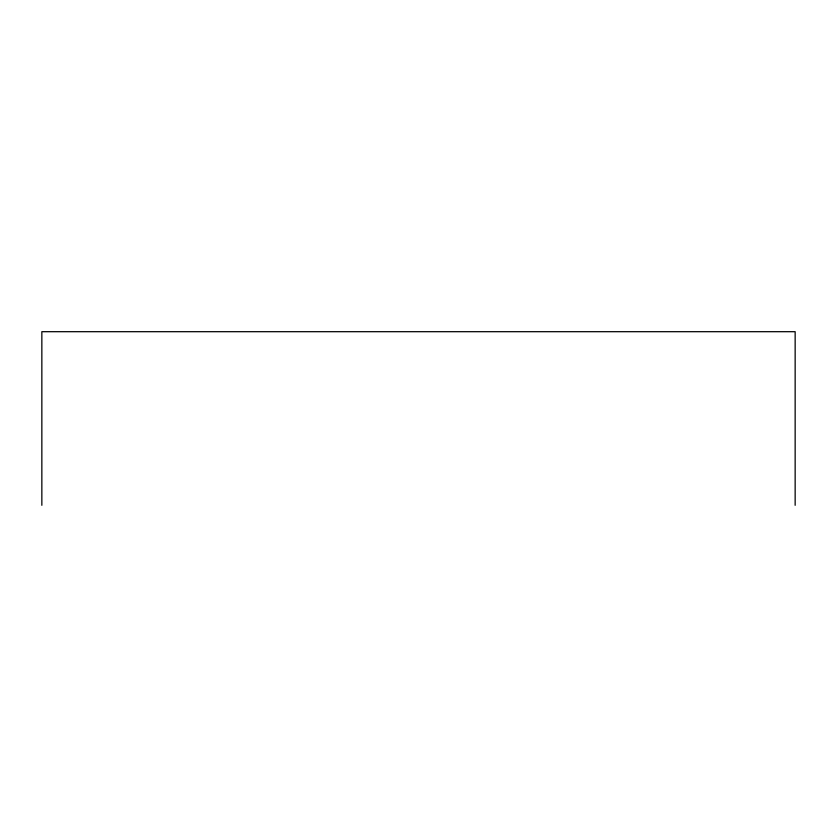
<?xml version="1.0" encoding="UTF-8"?>
<svg xmlns="http://www.w3.org/2000/svg" width="837" height="837" viewBox="0 0 837 837"><rect width="100%" height="100%" fill="white"/><g stroke="black" fill="none" stroke-linecap="round" stroke-linejoin="round"><path stroke-width="1.26" d="M795.15 505.307L795.15 331.693L41.85 331.693L41.85 505.307"/></g></svg>
